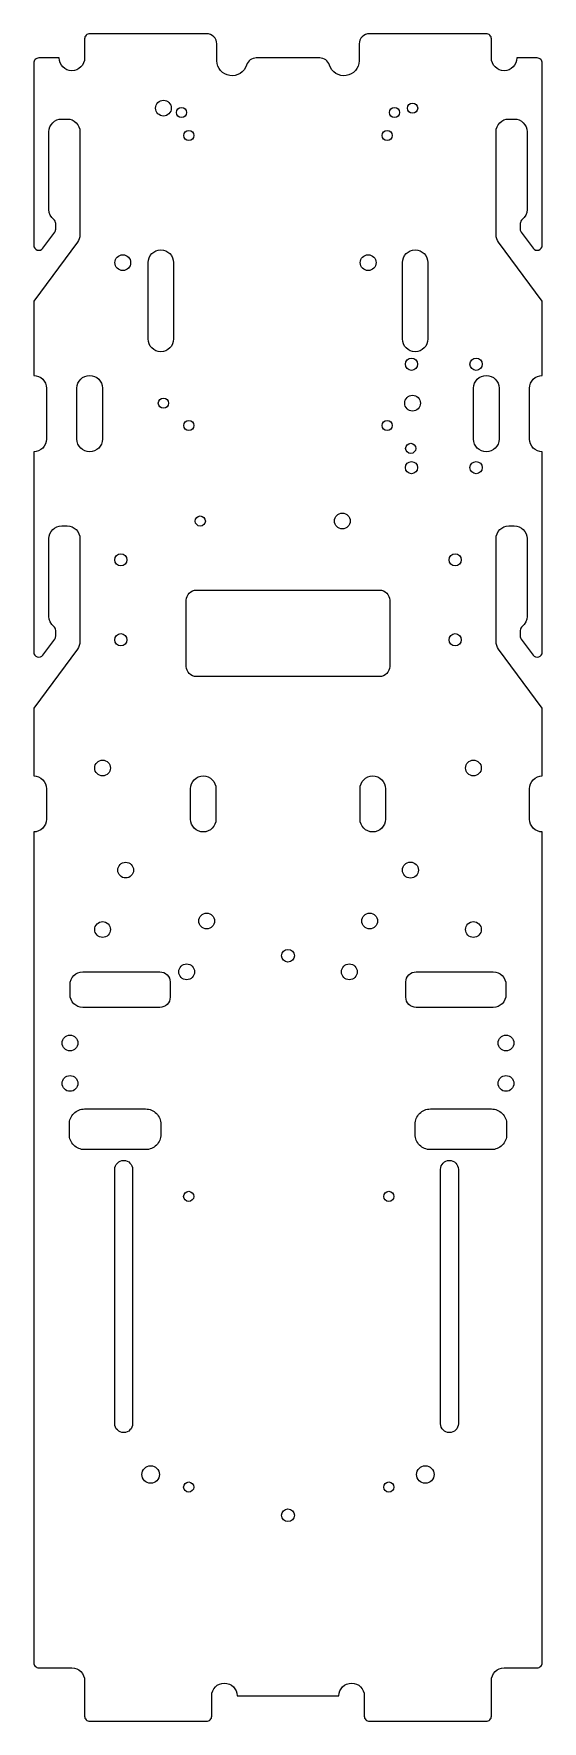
# Model space of a CAD drawing. Header units: millimetres. Extents: x -100 to 0, y -120 to 211.
import ezdxf

# ---------------------------------------------------------------- set-up
doc = ezdxf.new("R2010")
doc.units = ezdxf.units.MM

msp = doc.modelspace()

# ---------------------------------------------------------------- linework, layer by layer
for points in [[(-1, -110, 0.414214), (0, -109), (0, 54.34, -0.414214), (-2.5, 56.84), (-2.5, 62.84, -0.414214), (0, 65.34), (0, 78.66), (-8.6, 90.27, -0.160725), (-9.09, 91.75), (-9.09, 112, -0.414214), (-6.59, 114.5), (-5.5, 114.5, -0.414214), (-3, 112), (-3, 96.71, -0.228936), (-3.95, 94.75, 0.228936), (-4.33, 93.96), (-4.33, 92.83, 0.160725), (-4.13, 92.23), (-1.8, 89.1, 0.723062), (0, 89.69), (0, 129.08, -0.414214), (-2.5, 131.58), (-2.5, 141.58, -0.414214), (0, 144.08), (0, 158.66), (-8.6, 170.27, -0.160725), (-9.09, 171.75), (-9.09, 192, -0.414214), (-6.59, 194.5), (-5.5, 194.5, -0.414214), (-3, 192), (-3, 176.71, -0.228936), (-3.95, 174.75, 0.228936), (-4.33, 173.96), (-4.33, 172.83, 0.160725), (-4.13, 172.23), (-1.8, 169.1, 0.723062), (0, 169.69), (0, 205.5, 0.414214), (-1, 206.5), (-5, 206.5, -1), (-10, 206.5), (-10, 210.26, 0.414214), (-11, 211.26), (-34, 211.26, 0.414214), (-36, 209.26), (-36, 205.93, -0.847884), (-41.86, 205.1, 0.327538), (-43.77, 206.5), (-56.23, 206.5, 0.327538), (-58.14, 205.1, -0.847884), (-64, 205.93), (-64, 209.26, 0.414214), (-66, 211.26), (-89, 211.26, 0.414214), (-90, 210.26), (-90, 206.5, -1), (-95, 206.5), (-99, 206.5, 0.414214), (-100, 205.5), (-100, 169.69, 0.723062), (-98.2, 169.1), (-95.87, 172.23, 0.160725), (-95.68, 172.83), (-95.68, 173.96, 0.228936), (-96.05, 174.75, -0.228936), (-97, 176.71), (-97, 192, -0.414214), (-94.5, 194.5), (-93.41, 194.5, -0.414214), (-90.91, 192), (-90.91, 171.75, -0.160725), (-91.4, 170.27), (-100, 158.66), (-100, 144.08, -0.414214), (-97.5, 141.58), (-97.5, 131.58, -0.414214), (-100, 129.08), (-100, 89.69, 0.723062), (-98.2, 89.1), (-95.87, 92.23, 0.160725), (-95.68, 92.83), (-95.68, 93.96, 0.228936), (-96.05, 94.75, -0.228936), (-97, 96.71), (-97, 112, -0.414214), (-94.5, 114.5), (-93.41, 114.5, -0.414214), (-90.91, 112), (-90.91, 91.75, -0.160725), (-91.4, 90.27), (-100, 78.66), (-100, 65.34, -0.414214), (-97.5, 62.84), (-97.5, 56.84, -0.414214), (-100, 54.34), (-100, -109, 0.414214), (-99, -110), (-92.5, -110, -0.414214), (-90, -112.5), (-90, -119.5, 0.414214), (-89, -120.5), (-66, -120.5, 0.414214), (-65, -119.5), (-65, -115.5, -1), (-60, -115.5), (-40, -115.5, -1), (-35, -115.5), (-35, -119.5, 0.414214), (-34, -120.5), (-11, -120.5, 0.414214), (-10, -119.5), (-10, -112.5, -0.414214), (-7.5, -110)], [(-72.5, 166.26), (-72.5, 151.26, -1), (-77.5, 151.26), (-77.5, 166.26, -1)], [(-27.5, 151.26), (-27.5, 166.26, -1), (-22.5, 166.26), (-22.5, 151.26, -1)], [(-86.5, 141.58), (-86.5, 131.58, -1), (-91.5, 131.58), (-91.5, 141.58, -1)], [(-13.5, 131.58), (-13.5, 141.58, -1), (-8.5, 141.58), (-8.5, 131.58, -1)], [(-68, 101.88), (-32, 101.88, -0.414214), (-30, 99.88), (-30, 86.88, -0.414214), (-32, 84.88), (-68, 84.88, -0.414214), (-70, 86.88), (-70, 99.88, -0.414214)], [(-69.17, 56.84), (-69.17, 62.84, -1), (-64.17, 62.84), (-64.17, 56.84, -1)], [(-35.83, 56.84), (-35.83, 62.84, -1), (-30.83, 62.84), (-30.83, 56.84, -1)], [(-92.86, 22.34), (-92.86, 24.34, -0.414214), (-90.36, 26.84), (-75.18, 26.84, -0.414214), (-73.18, 24.84), (-73.18, 21.84, -0.414214), (-75.18, 19.84), (-90.36, 19.84, -0.414214)], [(-26.82, 21.84), (-26.82, 24.84, -0.414214), (-24.82, 26.84), (-9.63, 26.84, -0.414214), (-7.14, 24.34), (-7.14, 22.34, -0.414214), (-9.63, 19.84), (-24.82, 19.84, -0.414214)], [(-93, -5.12), (-93, -3.12, -0.414214), (-90, -0.12), (-78, -0.12, -0.414214), (-75, -3.12), (-75, -5.12, -0.414214), (-78, -8.12), (-90, -8.12, -0.414214)], [(-10, -0.12, -0.414214), (-7, -3.12), (-7, -5.12, -0.414214), (-10, -8.12), (-22, -8.12, -0.414214), (-25, -5.12), (-25, -3.12, -0.414214), (-22, -0.12)], [(-80.56, -62, -1), (-84.06, -62), (-84.06, -12, -1), (-80.56, -12)], [(-16.5, -62, -1), (-20, -62), (-20, -12, -1), (-16.5, -12)]]:
    msp.add_lwpolyline(points, format="xyb", close=True)
for centre, radius in [((-74.5, 196.64), 1.55), ((-70.95, 195.78), 1), ((-29.05, 195.78), 1), ((-25.5, 196.64), 1), ((-69.5, 191.26), 1), ((-30.5, 191.26), 1), ((-82.49, 166.26), 1.55), ((-34.23, 166.26), 1.55), ((-25.72, 146.28), 1.2), ((-13.02, 146.28), 1.2), ((-74.5, 138.64), 1), ((-25.5, 138.64), 1.55), ((-69.5, 134.26), 1), ((-30.5, 134.26), 1), ((-25.87, 129.75), 1), ((-25.72, 125.96), 1.2), ((-13.02, 125.96), 1.2), ((-67.25, 115.46), 1), ((-39.31, 115.46), 1.55), ((-82.87, 107.83), 1.2), ((-17.13, 107.83), 1.2), ((-82.87, 92.13), 1.2), ((-17.13, 92.13), 1.2), ((-86.46, 66.9), 1.55), ((-13.54, 66.9), 1.55), ((-81.93, 46.84), 1.55), ((-25.93, 46.84), 1.57), ((-86.46, 35.15), 1.55), ((-66, 36.84), 1.55), ((-33.93, 36.84), 1.55), ((-13.54, 35.15), 1.55), ((-50, 30), 1.25), ((-69.93, 26.84), 1.55), ((-37.93, 26.84), 1.55), ((-92.86, 12.84), 1.55), ((-7.14, 12.84), 1.55), ((-92.86, 4.9), 1.55), ((-7.14, 4.9), 1.55), ((-69.53, -17.31), 1), ((-30.16, -17.31), 1), ((-77, -72), 1.72), ((-23, -72), 1.72), ((-69.53, -74.46), 1), ((-30.16, -74.46), 1), ((-50, -80), 1.25)]:
    msp.add_circle(centre, radius)

doc.saveas('drawing.dxf')
